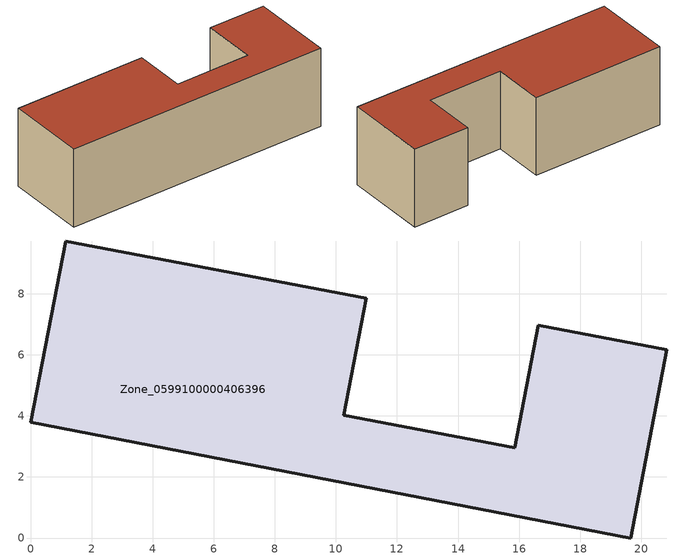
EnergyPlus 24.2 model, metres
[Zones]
Zone_0599100000406396
 floor ground (C_G): 0,3.79 1.15,9.73 10.99,7.86 10.26,4.03 15.86,2.96 16.62,6.97 20.84,6.16 19.66,0 z0
 wall outside (C_F): 16.62,6.97 15.86,2.96 10.26,4.03 10.99,7.86 1.15,9.73 0,3.79 19.66,0 20.84,6.16 16.62,6.97 z0:6.03
 roof outside (C_R): 10.99,7.86 1.15,9.73 0,3.79 19.66,0 20.84,6.16 16.62,6.97 15.86,2.96 10.26,4.03 z6.03
[BUILDING]
Pand.0599100000406396: North Axis=0; Terrain=City; Loads Convergence Tolerance Value=0.04; Temperature Convergence Tolerance Value=0.4; Solar Distribution=FullExterior; Maximum Number of Warmup Days=25; Minimum Number of Warmup Days=1
[Site:Location]
Rotterdam.The.Hague.AP_ZH_NLD Design_Conditions: Latitude=51.96; Longitude=4.45; Time Zone=1; Elevation=-4.5
[SITE:GROUNDTEMPERATURE:BUILDINGSURFACE]
18, 18, 18, 18, 18, 18, 18, 18, 18, 18, 18, 18
[MATERIAL] Thermal Absorptance=0.9; Solar Absorptance=0.7; Visible Absorptance=0.7
Name | Roughness | Thickness | Conductivity | Density | Specific Heat
G.TI.1992-2005 | MediumSmooth | 0.15 | 0.06 | 540 | 1210
F.TI.1992-2005 | Rough | 0.3 | 0.12 | 1920 | 840
R.TI.1992-2005 | MediumRough | 0.2 | 0.08 | 1500 | 1000
[CONSTRUCTION]
C_G: G.TI.1992-2005
C_F: F.TI.1992-2005
C_R: R.TI.1992-2005
[ZONE]
Zone_0599100000406396: Type=1; Multiplier=1; Ceiling Height=Autocalculate; Volume=Autocalculate; Floor Area=autocalculate; Part of Total Floor Area=Yes
[ZONEINFILTRATION:DESIGNFLOWRATE]
Infil_Zone_0599100000406396: Zone or ZoneList or Space or SpaceList=Zone_0599100000406396; Schedule=AlwaysOn; Design Flow Rate Calculation Method=Flow/Area; Flow Rate per Floor Area=0.0015; Constant Term Coefficient=1; Temperature Term Coefficient=0; Velocity Term Coefficient=0; Velocity Squared Term Coefficient=0
[HVACTEMPLATE:ZONE:IDEALLOADSAIRSYSTEM]
Zone_0599100000406396: Maximum Heating Supply Air Temperature=50; Minimum Cooling Supply Air Temperature=13; Maximum Heating Supply Air Humidity Ratio=0.0156; Minimum Cooling Supply Air Humidity Ratio=0.0077; Heating Limit=NoLimit; Cooling Limit=NoLimit; Dehumidification Control Type=ConstantSensibleHeatRatio; Cooling Sensible Heat Ratio=0.7; Dehumidification Setpoint=60; Humidification Control Type=None; Humidification Setpoint=30; Outdoor Air Method=None; Outdoor Air Flow Rate per Person=0.00944; Outdoor Air Flow Rate per Zone Floor Area=0; Outdoor Air Flow Rate per Zone=0; Demand Controlled Ventilation Type=None; Outdoor Air Economizer Type=NoEconomizer; Heat Recovery Type=None; Sensible Heat Recovery Effectiveness=0.7; Latent Heat Recovery Effectiveness=0.65
[ZONECONTROL:THERMOSTAT]
ThermostatControl_Zone_0599100000406396: Zone or ZoneList=Zone_0599100000406396; Control Type Schedule=DualSetpointControlType; Control 1=Thermostat_Zone_0599100000406396; Temperature Difference Between Cutout And Setpoint=0
[THERMOSTATSETPOINT:DUALSETPOINT]
Thermostat_Zone_0599100000406396: Heating Setpoint Temperature Schedule=HeatingSetpoint_Zone_0599100000406396; Cooling Setpoint Temperature Schedule=CoolingSetpoint_Zone_0599100000406396
[SCHEDULE:COMPACT]
HeatingSetpoint_Zone_0599100000406396: Through: 12/31, For: AllDays, Until: 24:00, 21
CoolingSetpoint_Zone_0599100000406396: Through: 12/31, For: AllDays, Until: 24:00, 24
DualSetpointControlType: Through: 12/31, For: AllDays, Until: 24:00, 4
AlwaysOn: Through: 12/31, For: AllDays, Until: 24:00, 1
